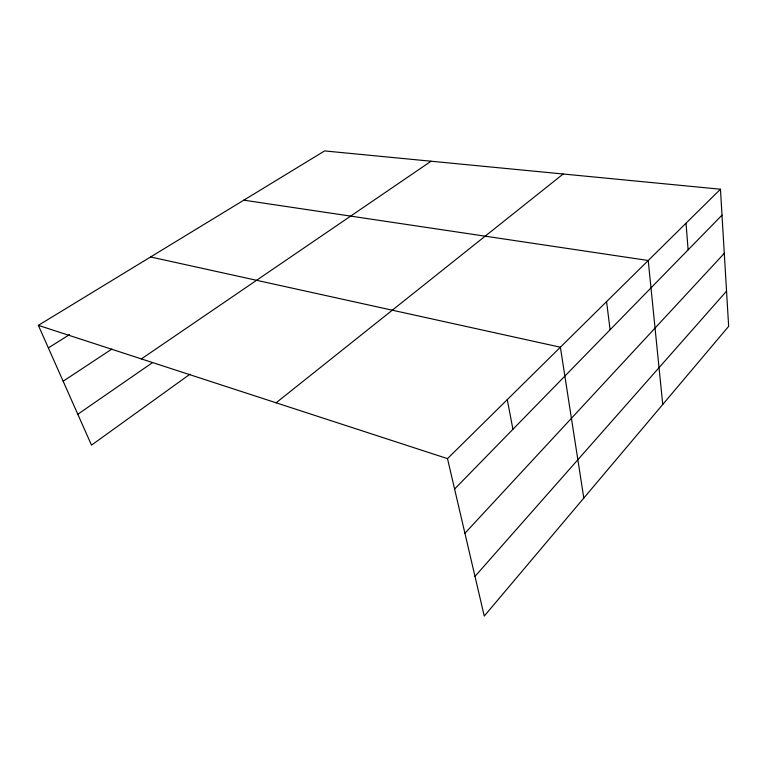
<?xml version="1.0" encoding="UTF-8"?>
<svg xmlns="http://www.w3.org/2000/svg" width="767" height="767" viewBox="0 0 767 767"><rect width="100%" height="100%" fill="white"/><g stroke="black" fill="none" stroke-linecap="round" stroke-linejoin="round"><path stroke-width="1.15" d="M474.994 576.391L726.541 291.115M464.927 533.257L724.288 253.34M454.601 489.03L722.006 215.153M720.453 189.219L728.65 326.349L484.255 616.074L447.497 458.628L720.453 189.219L324.633 150.926L38.35 325.352L91.503 445.138L190.024 374.162M276.11 402.8L563.179 174.004M77.803 414.257L152.518 362.628M141.377 358.908L431.092 161.223M63.143 381.228L111.886 349.052M48.369 347.921L69.481 334.633M243.81 200.168L648.23 260.502L662.746 404.468M150.6 256.964L560.38 347.211L583.802 498.061M38.35 325.352L447.497 458.628M507.275 399.626L512.931 429.29M606.563 301.632L610.11 329.762M686.024 223.197L688.124 249.85"/></g></svg>
